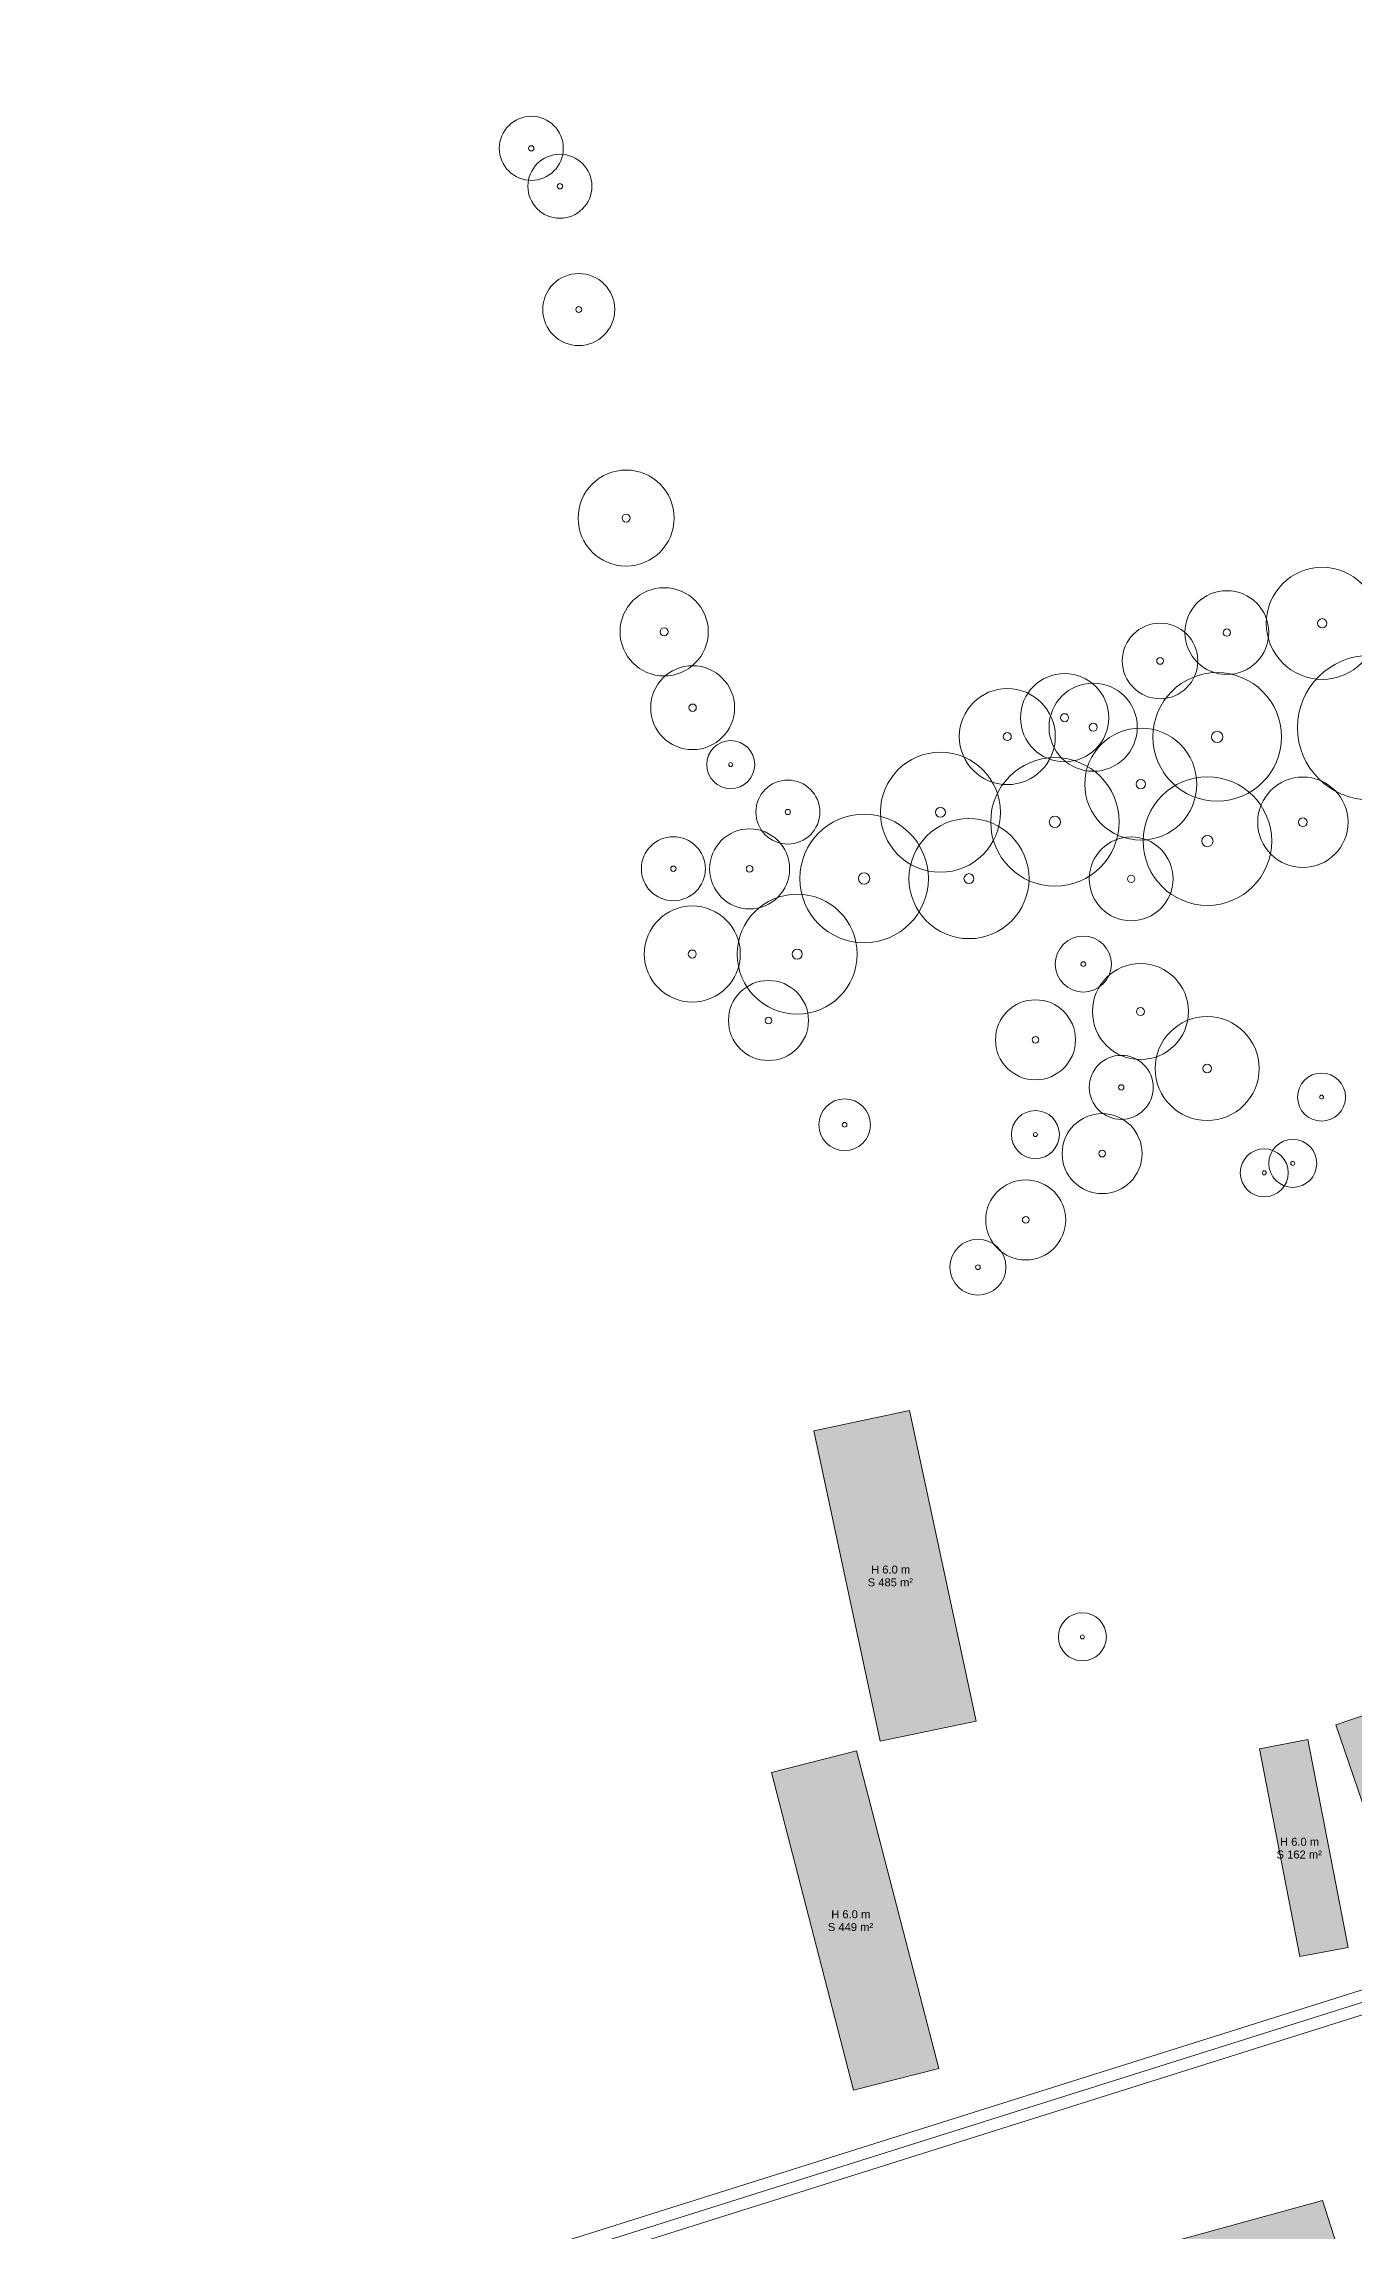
# Model space of a CAD drawing. Header units: metres. Extents: x 0 to 1612, y 0 to 1403.
# Drawn here: x 0 to 163.7, y 317.6 to 590.8 of the extents above; entities that cross this region are included whole.
import ezdxf

# ---------------------------------------------------------------- set-up
doc = ezdxf.new("R2010")
doc.units = ezdxf.units.M
doc.header["$MEASUREMENT"] = 0
for name, color, linetype, lineweight, true_color in [('TPX_BUILDING_AREAS_TEXT', 7, 'CONTINUOUS', 0, 0x000000), ('TPX_BUILDING_HEIGHTS_TEXT', 7, 'CONTINUOUS', 0, 0x000000), ('TPX_BUILDINGS', 7, 'CONTINUOUS', 0, 0x000000), ('TPX_BUILDINGS_HATCH', 7, 'CONTINUOUS', 0, 0xf0f0f0), ('TPX_ROADS_AXES', 7, 'CONTINUOUS', 0, 0x323232), ('TPX_ROADS_CONTOURS', 7, 'CONTINUOUS', 0, 0x646464), ('TPX_VEGETATION_TREES_INDIVIDUAL', 7, 'CONTINUOUS', 0, 0x136734), ('TPX_WATERWAYS', 7, 'CONTINUOUS', 0, 0x7aafdf), ('TPX_WATERWAYS_HATCH', 7, 'CONTINUOUS', 0, 0x7aafdf)]:
    doc.layers.add(name, color=color, linetype=linetype, lineweight=lineweight, true_color=true_color)
doc.styles.add('TPX_TEXTE', font='arial.ttf')

# ---------------------------------------------------------------- blocks, each defined once
blk = doc.blocks.new('TREETR005_CR052')
at = {"layer": 'TPX_VEGETATION_TREES_INDIVIDUAL'}
for radius in [5.24, 0.458]:
    blk.add_circle((0, 0, 0.04), radius, dxfattribs=at)
blk = doc.blocks.new('TREETR003_CR035')
at = {"layer": 'TPX_VEGETATION_TREES_INDIVIDUAL'}
for radius in [3.5, 0.292]:
    blk.add_circle((0, 0, 0.04), radius, dxfattribs=at)
blk = doc.blocks.new('TREETR008_CR090')
at = {"layer": 'TPX_VEGETATION_TREES_INDIVIDUAL'}
for radius in [9.03, 0.792]:
    blk.add_circle((0, 0, 0.04), radius, dxfattribs=at)
blk = doc.blocks.new('TREETR004_CR047')
at = {"layer": 'TPX_VEGETATION_TREES_INDIVIDUAL'}
for radius in [4.72, 0.417]:
    blk.add_circle((0, 0, 0.04), radius, dxfattribs=at)
blk = doc.blocks.new('TREETR005_CR057')
at = {"layer": 'TPX_VEGETATION_TREES_INDIVIDUAL'}
for radius in [5.65, 0.542]:
    blk.add_circle((0, 0, 0.04), radius, dxfattribs=at)
blk = doc.blocks.new('TREETR004_CR050')
at = {"layer": 'TPX_VEGETATION_TREES_INDIVIDUAL'}
for radius in [5, 0.417]:
    blk.add_circle((0, 0, 0.04), radius, dxfattribs=at)
blk = doc.blocks.new('TREETR005_CR060')
at = {"layer": 'TPX_VEGETATION_TREES_INDIVIDUAL'}
for radius in [6, 0.5]:
    blk.add_circle((0, 0, 0.04), radius, dxfattribs=at)
blk = doc.blocks.new('TREETR007_CR080')
at = {"layer": 'TPX_VEGETATION_TREES_INDIVIDUAL'}
for radius in [8.03, 0.708]:
    blk.add_circle((0, 0, 0.04), radius, dxfattribs=at)
blk = doc.blocks.new('TREETR005_CR065')
at = {"layer": 'TPX_VEGETATION_TREES_INDIVIDUAL'}
for radius in [6.5, 0.542]:
    blk.add_circle((0, 0, 0.04), radius, dxfattribs=at)
blk = doc.blocks.new('TREETR006_CR070')
at = {"layer": 'TPX_VEGETATION_TREES_INDIVIDUAL'}
for radius in [7, 0.583]:
    blk.add_circle((0, 0, 0.04), radius, dxfattribs=at)
blk = doc.blocks.new('TREETR004_CR045')
at = {"layer": 'TPX_VEGETATION_TREES_INDIVIDUAL'}
for radius in [4.5, 0.375]:
    blk.add_circle((0, 0, 0.04), radius, dxfattribs=at)
blk = doc.blocks.new('TREETR003_CR032')
at = {"layer": 'TPX_VEGETATION_TREES_INDIVIDUAL'}
for radius in [3.23, 0.292]:
    blk.add_circle((0, 0, 0.04), radius, dxfattribs=at)
blk = doc.blocks.new('TREETR006_CR075')
at = {"layer": 'TPX_VEGETATION_TREES_INDIVIDUAL'}
for radius in [7.5, 0.625]:
    blk.add_circle((0, 0, 0.04), radius, dxfattribs=at)
blk = doc.blocks.new('TREETR003_CR030')
at = {"layer": 'TPX_VEGETATION_TREES_INDIVIDUAL'}
for radius in [3, 0.25]:
    blk.add_circle((0, 0, 0.04), radius, dxfattribs=at)
blk = doc.blocks.new('TREETR003_CR040')
at = {"layer": 'TPX_VEGETATION_TREES_INDIVIDUAL'}
for radius in [4, 0.333]:
    blk.add_circle((0, 0, 0.04), radius, dxfattribs=at)
blk = doc.blocks.new('TREETR005_CR055')
at = {"layer": 'TPX_VEGETATION_TREES_INDIVIDUAL'}
for radius in [5.51, 0.5]:
    blk.add_circle((0, 0, 0.04), radius, dxfattribs=at)

msp = doc.modelspace()

# ---------------------------------------------------------------- hatches: boundary and pattern name
at = {"layer": 'TPX_BUILDINGS_HATCH'}
for points in [[(108.21, 419.97), (96.24, 417.44), (104.55, 378.65), (116.52, 381.18), (108.21, 419.97)], [(167.49, 382.75), (161.47, 380.72), (170.21, 355.27), (176.22, 357.31), (167.49, 382.75)], [(101.57, 377.44), (90.96, 374.74), (101.22, 335.04), (111.85, 337.76), (101.57, 377.44)], [(157.99, 378.86), (151.96, 377.71), (156.97, 351.74), (163.01, 352.9), (157.99, 378.86)]]:
    msp.add_hatch(color=256, dxfattribs=at).paths.add_polyline_path(points)
at = {"layer": 'TPX_WATERWAYS_HATCH'}
msp.add_hatch(color=256, dxfattribs=at).paths.add_polyline_path([(90.57, 302.22), (90.56, 292.07), (96.05, 278.38), (103.89, 258.46), (172.34, 282.19), (159.81, 321.26), (90.57, 302.22)])

# ---------------------------------------------------------------- linework, layer by layer
at = {"layer": 'TPX_BUILDINGS', "elevation": 0.04}
for points in [[(108.21, 419.97), (96.24, 417.44), (104.55, 378.65), (116.52, 381.18)], [(167.49, 382.75), (161.47, 380.72), (170.21, 355.27), (176.22, 357.31)], [(101.57, 377.44), (90.96, 374.74), (101.22, 335.04), (111.85, 337.76)], [(157.99, 378.86), (151.96, 377.71), (156.97, 351.74), (163.01, 352.9)]]:
    msp.add_lwpolyline(points, close=True, dxfattribs=at)
at = {"layer": 'TPX_ROADS_AXES', "elevation": 0.03}
msp.add_lwpolyline([(287.07, 384.57), (0, 294.08)], dxfattribs=at)
at = {"layer": 'TPX_ROADS_CONTOURS', "elevation": 0.03}
for points in [[(96.6, 982.8), (143.64, 833.86), (133.35, 830.71), (0, 789.23), (0, 786.27), (0.45, 786.23), (134.24, 827.84), (144.54, 831), (190.14, 686.57), (0, 626.29), (0, 623.33), (0.45, 623.29), (191.04, 683.71), (260.1, 465.02), (272.95, 424.32), (285.19, 385.55), (0, 295.66)], [(0.45, 292.65), (286.1, 382.69), (378.74, 89.31)]]:
    msp.add_lwpolyline(points, dxfattribs=at)
at = {"layer": 'TPX_WATERWAYS', "elevation": 0.01}
msp.add_lwpolyline([(90.57, 302.22), (90.56, 292.07), (96.05, 278.38), (103.89, 258.46), (172.34, 282.19), (159.81, 321.26)], close=True, dxfattribs=at)

# ---------------------------------------------------------------- block references
at = {"layer": 'TPX_VEGETATION_TREES_INDIVIDUAL'}
for name, p in [('TREETR003_CR040', (60.94, 577.69, 0.04)), ('TREETR003_CR040', (64.51, 572.95, 0.04)), ('TREETR004_CR045', (66.87, 557.55, 0.04)), ('TREETR005_CR060', (72.79, 531.49, 0.04)), ('TREETR006_CR070', (159.79, 518.34, 0.04)), ('TREETR005_CR055', (77.54, 517.28, 0.04)), ('TREETR005_CR052', (147.87, 517.18, 0.04)), ('TREETR004_CR047', (139.52, 513.64, 0.04)), ('TREETR008_CR090', (165.73, 505.31, 0.04)), ('TREETR005_CR052', (81.1, 507.8, 0.04)), ('TREETR005_CR055', (127.59, 506.55, 0.04)), ('TREETR007_CR080', (146.66, 504.15, 0.04)), ('TREETR005_CR060', (120.43, 504.19, 0.04)), ('TREETR005_CR055', (131.16, 505.36, 0.04)), ('TREETR003_CR030', (85.86, 500.69, 0.04)), ('TREETR006_CR070', (137.11, 498.25, 0.04)), ('TREETR006_CR075', (112.07, 494.73, 0.04)), ('TREETR007_CR080', (126.38, 493.53, 0.04)), ('TREETR003_CR040', (93, 494.76, 0.04)), ('TREETR007_CR080', (145.44, 491.13, 0.04)), ('TREETR005_CR057', (157.37, 493.48, 0.04)), ('TREETR004_CR050', (88.22, 487.66, 0.04)), ('TREETR007_CR080', (102.53, 486.46, 0.04)), ('TREETR006_CR075', (115.64, 486.44, 0.04)), ('TREETR003_CR040', (78.69, 487.68, 0.04)), ('TREETR005_CR052', (135.9, 486.41, 0.04)), ('TREETR006_CR075', (94.17, 477, 0.04)), ('TREETR005_CR060', (81.06, 477.02, 0.04)), ('TREETR003_CR035', (129.93, 475.76, 0.04)), ('TREETR005_CR060', (137.07, 469.83, 0.04)), ('TREETR004_CR050', (90.58, 468.71, 0.04)), ('TREETR004_CR050', (123.95, 466.3, 0.04)), ('TREETR005_CR065', (145.4, 462.71, 0.04)), ('TREETR003_CR040', (134.67, 460.36, 0.04)), ('TREETR003_CR030', (159.7, 459.14, 0.04)), ('TREETR003_CR032', (100.1, 455.68, 0.04)), ('TREETR003_CR030', (123.94, 454.46, 0.04)), ('TREETR004_CR050', (132.28, 452.08, 0.04)), ('TREETR003_CR030', (156.11, 450.86, 0.04)), ('TREETR003_CR030', (152.54, 449.68, 0.04)), ('TREETR004_CR050', (122.73, 443.8, 0.04)), ('TREETR003_CR035', (116.76, 437.89, 0.04)), ('TREETR003_CR030', (129.81, 391.7, 0.04))]:
    msp.add_blockref(name, p, dxfattribs=at)

# ---------------------------------------------------------------- texts
at = {"layer": 'TPX_BUILDING_AREAS_TEXT', "style": 'TPX_TEXTE'}
for s, p in [('S 485 m²', (102.98, 398.01, 0.05)), ('S 162 m²', (154.08, 364, 0.05)), ('S 449 m²', (98, 354.94, 0.05))]:
    msp.add_text(s, height=1, dxfattribs=at).set_placement(p)
at = {"layer": 'TPX_BUILDING_HEIGHTS_TEXT', "style": 'TPX_TEXTE'}
for p in [(103.4, 399.61, 0.05), (154.51, 365.6, 0.05), (98.42, 356.54, 0.05)]:
    msp.add_text('H 6.0 m', height=1, dxfattribs=at).set_placement(p)

doc.saveas('drawing.dxf')
